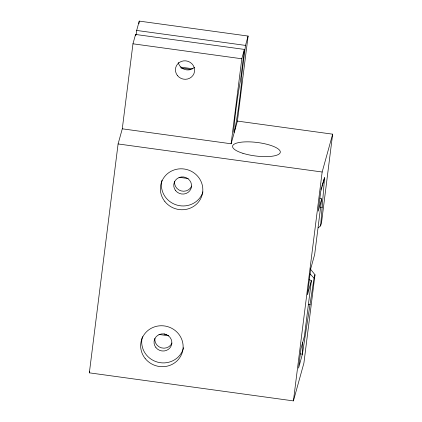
<?xml version="1.0" encoding="UTF-8"?>
<svg xmlns="http://www.w3.org/2000/svg" width="422" height="422" viewBox="0 0 422 422"><rect width="100%" height="100%" fill="white"/><g stroke="black" fill="none" stroke-linecap="round" stroke-linejoin="round"><path stroke-width="0.63" d="M302.511 342.337L302.405 354.19L298.539 368.121L301.002 348.503L304.415 336.202L311.394 280.619L309.11 279.591M318.172 227.859L320.625 225.86L324.576 177.615L321.859 186.318M310.212 268.798L314.997 274.78L303.909 363.062L293.417 400.9L89.348 372.837L118.091 143.949L122.285 128.815L132.962 43.804L135.552 34.456L244.391 49.421L240.498 80.417A28.174 1.118 -82.2 0 0 234.11 126.046A28.174 1.118 -82.2 0 0 237.633 113.339A28.174 1.118 -82.2 0 0 241.611 76.403L245.504 45.407L248.094 36.065L139.255 21.1L136.665 30.442L136.1 34.963M135.388 35.749L135.552 34.456M138.928 23.716L139.255 21.1M122.285 128.815L231.124 143.781L241.801 58.769L244.391 49.421M231.124 143.781L237.417 121.082L248.094 36.065M293.417 400.9L322.16 172.012L332.652 134.175L237.417 121.082M319.945 198.103L321.659 198.873L314.675 254.461L310.74 268.645L307.459 294.804L311.394 280.619M332.652 134.175L321.564 222.463L320.625 225.86M300.448 353.921L302.405 354.19L314.052 278.177L314.997 274.78M89.348 372.837L89.696 371.576M324.576 177.615L320.709 191.551L318.246 211.169L321.659 198.873M320.889 189.425L321.474 187.563M320.567 207.355L322.403 207.118M308.34 304.747L310.17 304.51M136.665 30.442L245.504 45.407M132.962 43.804L241.801 58.769M180.505 67.087L192.812 68.781M181.001 68.069L190.776 69.414M118.091 143.949L322.16 172.012M179.055 177.298L188.186 178.553M158.967 334.467L168.747 335.806M164.068 333.976L166.474 334.688M310.07 273.883L314.052 278.177M171.991 342.981A8.936 8.561 15.5 0 1 161.51 347.876A8.936 8.561 15.5 0 1 154.879 338.386M183.586 347.675A21.3 20.414 15.5 0 1 157.659 362.16A21.3 20.414 15.5 0 1 142.441 336.635M191.699 186.028A8.936 8.561 15.5 0 1 181.217 190.923A8.936 8.561 15.5 0 1 174.587 181.434M202.966 191.868A21.3 20.414 15.5 0 1 177.071 205.129A21.3 20.414 15.5 0 1 161.995 180.257M194.468 67.32A9.622 9.221 15.5 0 1 184.926 69.53A9.622 9.221 15.5 0 1 178.226 62.409M155.929 347.591A8.936 8.561 15.5 0 0 171.205 345.818A8.936 8.561 15.5 0 0 161.679 333.913A8.936 8.561 15.5 0 0 155.929 347.591M145.179 358.51A21.3 20.414 15.5 0 0 181.597 354.274A21.3 20.414 15.5 0 0 158.888 325.889A21.3 20.414 15.5 0 0 145.179 358.51M164.886 201.558A21.3 20.414 15.5 0 0 201.305 197.322A21.3 20.414 15.5 0 0 178.596 168.942A21.3 20.414 15.5 0 0 164.886 201.558M175.636 190.638A8.936 8.561 15.5 0 0 190.913 188.866A8.936 8.561 15.5 0 0 181.386 176.96A8.936 8.561 15.5 0 0 175.636 190.638M242.945 153.323A24.049 6.805 7.2 0 0 280.25 152.5A24.049 6.805 7.2 0 0 246.126 141.855A24.049 6.805 7.2 0 0 242.945 153.323M177.477 75.601A9.622 9.221 15.5 0 0 193.925 73.686A9.622 9.221 15.5 0 0 183.67 60.868A9.622 9.221 15.5 0 0 177.477 75.601"/></g></svg>
